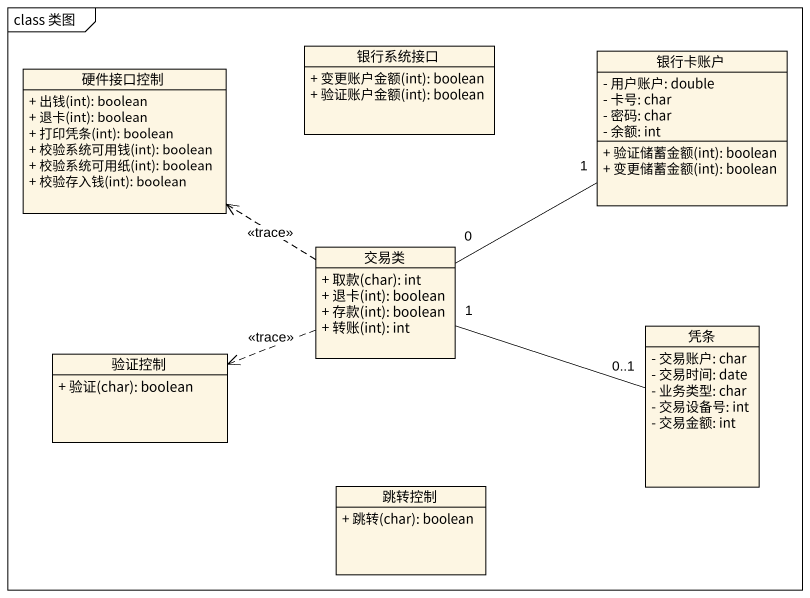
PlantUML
@startuml
mainframe class 类图
hide circle
hide empty members
skinparam classAttributeIconSize 0
class 硬件接口控制 {
  + 出钱(int): boolean
  + 退卡(int): boolean
  + 打印凭条(int): boolean
  + 校验系统可用钱(int): boolean
  + 校验系统可用纸(int): boolean
  + 校验存入钱(int): boolean
}
class 银行系统接口 {
  + 变更账户金额(int): boolean
  + 验证账户金额(int): boolean
}
class 银行卡账户 {
  - 用户账户: double
  - 卡号: char
  - 密码: char
  - 余额: int
  + 验证储蓄金额(int): boolean
  + 变更储蓄金额(int): boolean
}
class 交易类 {
  + 取款(char): int
  + 退卡(int): boolean
  + 存款(int): boolean
  + 转账(int): int
}
class 凭条 {
  - 交易账户: char
  - 交易时间: date
  - 业务类型: char
  - 交易设备号: int
  - 交易金额: int
}
class 验证控制 {
  + 验证(char): boolean
}
class 跳转控制 {
  + 跳转(char): boolean
}
交易类 .up.> 硬件接口控制 : <<trace>>
交易类 "0" -right- "1" 银行卡账户
交易类 "1" -right- "0..1" 凭条
交易类 .left.> 验证控制 : <<trace>>
@enduml
